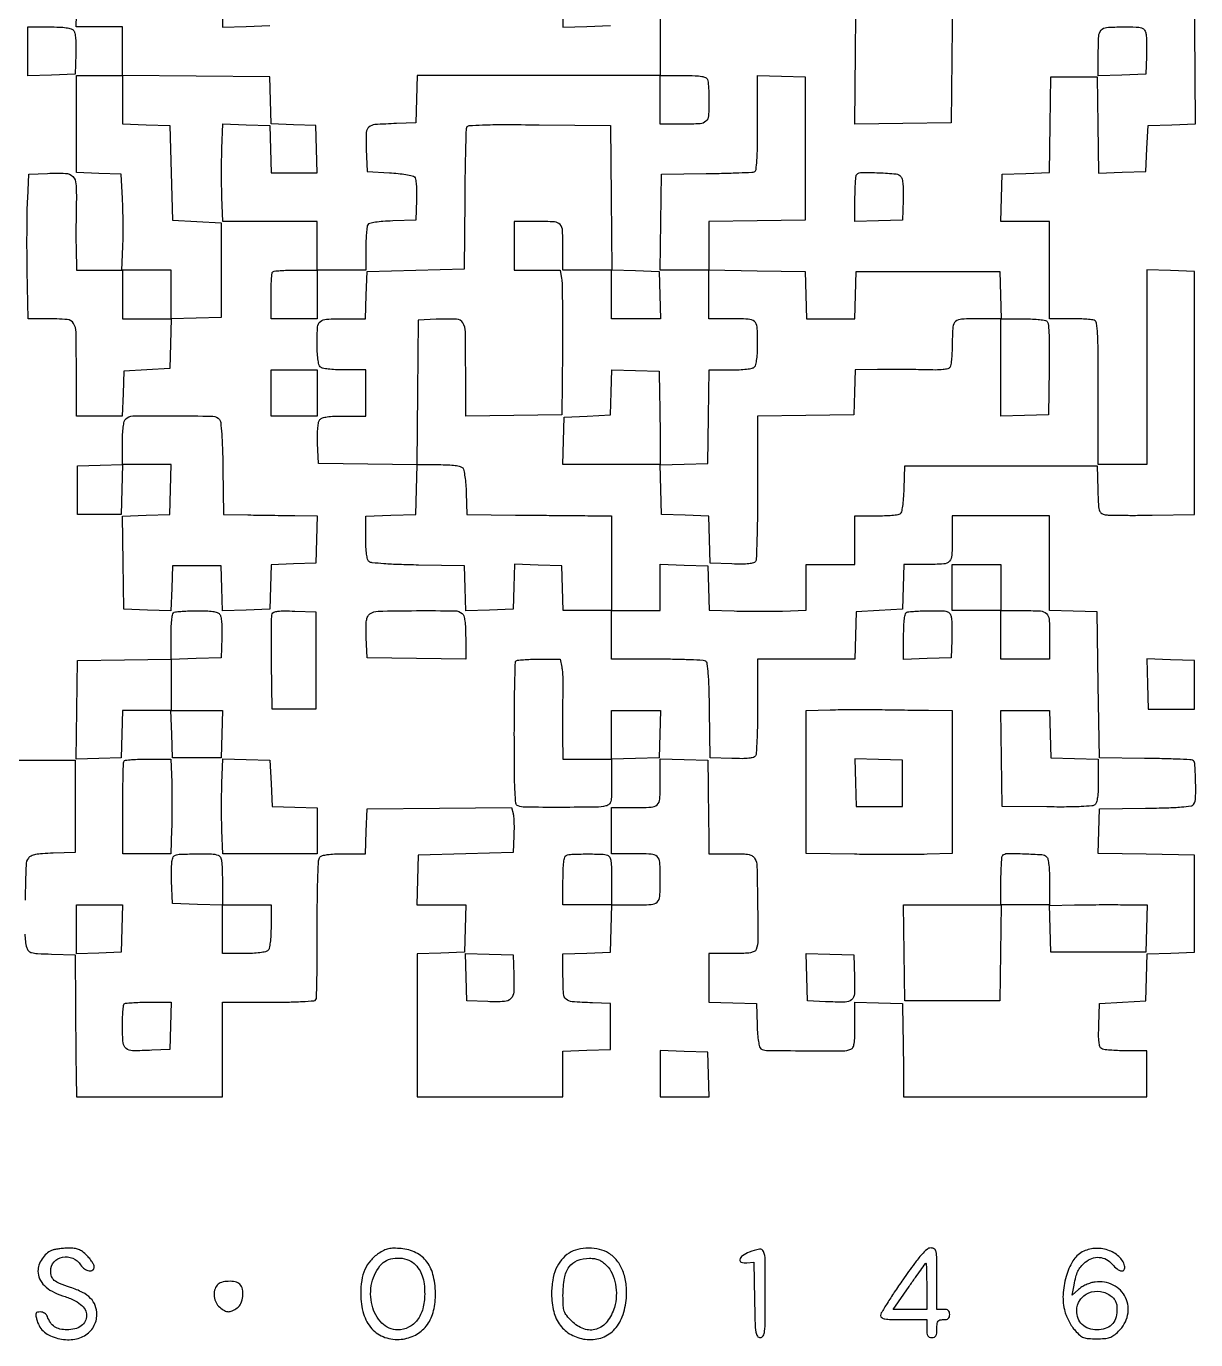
# Model space of a CAD drawing. Extents: x 156 to 936, y 95 to 969.
# Drawn here: x 479 to 936, y 95 to 608 of the extents above; entities that cross this region are included whole.
import ezdxf

# ---------------------------------------------------------------- set-up
doc = ezdxf.new("R2010")
doc.units = 0

msp = doc.modelspace()

# ---------------------------------------------------------------- linework, layer by layer
for points in [[(478.913759, 253.544859, 0.064227), (479.620844, 248.286107, 0.128699), (480.320818, 247.057677, 0.137237), (481.517376, 246.366029, 0.050018), (483.815485, 246.01544, 0.005038), (489.357189, 245.786107), (498.5, 245.5), (498.646431, 226, 0.000189), (498.710092, 217.929298, 0.000186), (498.780271, 209.804688, 0.000182), (498.847085, 202.677054, 0.000704), (498.896431, 198.25), (499, 190), (527.5, 190), (556, 190), (556, 208.5), (556, 227), (573.940983, 227, 0.004316), (581.463937, 227.064944, 0.00937), (587.2385, 227.272944, 0.004852), (591.765662, 227.565118, 0.240235), (592.510881, 228.017606, 0.133194), (592.764929, 228.872851, 0.000923), (592.934595, 236.558923, 0.003493), (593.051448, 245.384177, 0.002217), (593.070155, 255.665453, -0.002548), (593.10031, 267.818389, -0.007505), (593.289096, 276.175032, -0.00506), (593.580177, 282.270704, -0.160069), (594.122702, 283.647847, -0.150769), (595.073323, 284.26902, -0.0344), (596.975053, 284.675817, -0.025777), (599.722957, 284.924953, -0.009719), (603.583512, 285), (611.922134, 285), (612.211067, 293.75), (612.5, 302.5), (640.727049, 302.765534), (668.954098, 303.031069), (669.530455, 300.734681, -0.044025), (669.735343, 299.447996, -0.009697), (669.848381, 297.212546, -0.010015), (669.87722, 294.614255, -0.009484), (669.803406, 291.969147), (669.5, 285.5), (651, 285), (632.5, 284.5), (632.213788, 274.75), (631.927576, 265), (641.501314, 265), (651.075052, 265), (650.787526, 255.75), (650.5, 246.5), (641.25, 246.212474), (632, 245.924948), (632, 217.962474), (632, 190), (660.5, 190), (689, 190), (689, 198.962474), (689, 207.924948), (698.25, 208.212474), (707.5, 208.5), (707.5, 217.5), (707.5, 226.5), (700.5, 226.754332, -0.009054), (692.527107, 227.188689, -0.165063), (690.215838, 228.165084, -0.199365), (689.190094, 230.286679, -0.014194), (689, 236.981526), (689, 245.924948), (698.25, 246.212474), (707.5, 246.5), (707.787526, 255.75), (708.075052, 265), (715.955738, 265, 0.011418), (723.40115, 265.170041, 0.17427), (725.745614, 266.135781, 0.196125), (726.798772, 268.329153, 0.015079), (727, 275, 0.015117), (726.798229, 281.6723, 0.196524), (725.742703, 283.865438, 0.173918), (723.393226, 284.830484, 0.011337), (715.918213, 285), (708, 285), (708, 294), (708, 303), (715.918213, 303, 0.011435), (723.402343, 303.171189, 0.175657), (725.748828, 304.14535, 0.195156), (726.801097, 306.357166, 0.014649), (727, 313.144515), (727, 322.075052), (736.25, 321.787526), (745.5, 321.5), (745.643608, 312, -0.000218), (745.706331, 307.727313, -0.000136), (745.776284, 302.720312, -0.000137), (745.842549, 297.784503, -0.000248), (745.893608, 293.75), (746, 285), (754.464816, 285, -0.006724), (759.241493, 284.935765, -0.043519), (761.632503, 284.6623, -0.095437), (763.034129, 284.084258, -0.125133), (763.964816, 283.065741, -0.117741), (764.730366, 280.152753, -0.002631), (764.983068, 265.571917, -0.003189), (765.064833, 251.200791, -0.091686), (764.393011, 247.581787, -0.192406), (763.653872, 246.782907, -0.06988), (762.154102, 246.311531, -0.034532), (759.571713, 246.062976, -0.00673), (754.893011, 246), (746, 246), (746, 236.537526), (746, 227.075052), (755.25, 226.787526), (764.5, 226.5), (764.793967, 218.031844, 0.010674), (764.994333, 214.460658, 0.020911), (765.333008, 211.63313, 0.02067), (765.763838, 209.533237, 0.192561), (766.293967, 208.797157, 0.139499), (768.434927, 208.160685, 0.001585), (783.525512, 208.031149, 0.002246), (798.268347, 208.017559, 0.090959), (801.418213, 208.606989, 0.192751), (802.217512, 209.347501, 0.069706), (802.688728, 210.851928, 0.034414), (802.937123, 213.443624, 0.006687), (803, 218.144515), (803, 227.075052), (812.25, 226.787526), (821.5, 226.5), (821.699908, 217, -0.00113), (821.780155, 212.727307, -0.000705), (821.855807, 207.720313, -0.000708), (821.916436, 202.784501, -0.001286), (821.949908, 198.75), (822, 190), (869.5, 190), (917, 190), (917, 199), (917, 208), (908.75, 208.015313, -0.00917), (905.495888, 208.081041, -0.012203), (902.54359, 208.267102, -0.00954), (900.105717, 208.527533, -0.110402), (899.206902, 208.850966, -0.187221), (898.610638, 209.659703, -0.039341), (898.278749, 211.4185, -0.027159), (898.135766, 214.085459, -0.008519), (898.206902, 218.085653), (898.5, 226.5), (907.5, 227), (916.5, 227.5), (916.787036, 236.712964), (917.074071, 245.925929), (926.287036, 246.212964), (935.5, 246.5), (935.5, 265.5), (935.5, 284.5), (916.711391, 284.772207), (897.922782, 285.044415), (898.211391, 293.772207), (898.5, 302.5), (916.455762, 302.773912, 0.003691), (924.909881, 302.965306, 0.01247), (930.426015, 303.268756, 0.01141), (934.222567, 303.660091, 0.223435), (935.190449, 304.273912, 0.135245), (935.990073, 306.885596, 0.013439), (935.999161, 313.495741, 0.009451), (935.698993, 320.25129, 0.293417), (934.75, 321.541661, 0.080521), (933.794984, 321.740397, 0.001541), (928.726562, 321.950297, 0.003692), (922.796823, 322.13372, 0.00246), (916, 322.260276), (898.5, 322.5), (898, 351), (897.5, 379.5), (888.25, 379.787526), (879, 380.075052), (879, 398.537526), (879, 417), (860, 417), (841, 417), (841, 409.081787, -0.011383), (840.829699, 401.602433, -0.17474), (839.860357, 399.254392, -0.19588), (837.658416, 398.200408, -0.014894), (830.931944, 398), (822.077866, 398), (821.788933, 389.25), (821.5, 380.5), (812.5, 380), (803.5, 379.5), (803.212474, 370.25), (802.924948, 361), (783.962474, 361), (765, 361), (764.984687, 342.75, -0.004187), (764.919391, 335.662662, -0.006287), (764.732898, 329.48109, -0.002861), (764.47857, 324.236523, -0.128488), (764.149034, 323.206902, -0.187221), (763.340297, 322.610638, -0.039341), (761.5815, 322.278749, -0.027159), (758.914541, 322.135766, -0.008519), (754.914347, 322.206902), (746.5, 322.5), (746.226647, 340.955416, 0.003561), (746.035521, 349.668275, 0.012194), (745.732937, 355.324934, 0.01105), (745.342971, 359.214502, 0.224357), (744.726647, 360.190103, 0.128991), (743.746807, 360.503322, 0.002746), (738.646265, 360.744962, 0.006156), (732.640992, 360.922376, 0.00409), (725.75, 360.984687), (708, 361), (708, 370.5), (708, 380), (717.5, 380), (727, 380), (727, 389.037526), (727, 398.075052), (736.25, 397.787526), (745.5, 397.5), (745.787583, 388.842533), (746.075167, 380.185066), (755.787583, 379.842533, 0.0053), (760.177048, 379.734299, 0.003229), (765.364165, 379.694904, 0.003235), (770.507358, 379.722333, 0.005721), (774.75, 379.820969), (784, 380.141938), (784, 389.070969), (784, 398), (793.5, 398), (803, 398), (803, 407.5), (803, 417), (811.25, 417.015313, 0.008591), (814.498009, 417.077158, 0.011595), (817.431384, 417.251635, 0.008743), (819.855762, 417.495093, 0.112618), (820.707902, 417.798312, 0.195149), (821.24575, 418.552989, 0.020215), (821.673305, 420.737125, 0.020298), (822.008289, 423.707636, 0.009786), (822.207902, 427.532999), (822.5, 436.5), (860, 436.5), (897.5, 436.5), (897.787398, 427.259666, 0.004839), (898.017152, 421.627586, 0.050197), (898.36518, 419.336608, 0.142596), (899.05715, 418.167297, 0.132752), (900.287398, 417.512355, 0.050202), (901.811614, 417.320949, 0.002682), (906.696923, 417.22695, 0.004182), (912.518325, 417.194868, 0.003033), (919, 417.252689), (935.5, 417.5), (935.5, 465), (935.5, 512.5), (926.25, 512.787526), (917, 513.075052), (917, 475.037526), (917, 437), (907.5, 437), (898, 437), (898, 464.893011, 0.001482), (897.952559, 480.897163, 0.01238), (897.730382, 488.135087, 0.020733), (897.33094, 492.2442, 0.273), (896.418213, 493.393011, 0.06844), (895.400281, 493.631074, 0.007317), (892.9751, 493.821697, 0.008902), (890.066073, 493.955615, 0.00705), (886.918213, 494), (879, 494), (879, 513), (879, 532), (869.462474, 532), (859.924948, 532), (860.212474, 541.25), (860.5, 550.5), (869.728072, 550.787236), (878.956143, 551.074471), (879.228072, 569.787236), (879.5, 588.5), (888.5, 588.5), (897.5, 588.5), (897.772202, 569.712768), (898.044404, 550.925536), (907.272202, 551.212768), (916.5, 551.5), (917, 560.5), (917.5, 569.5), (926.749021, 569.787513), (935.998043, 570.075026), (935.749021, 607.787513), (935.5, 645.5)], [(726.828541, 621.946381, -0.0042), (726.95, 607.487223), (726.95, 589), (679.512526, 589), (632.075052, 589), (631.787526, 579.75), (631.5, 570.5), (624, 570.24697, 0.008062), (615.560993, 569.825952, 0.161069), (613.201617, 568.868873, 0.21244), (612.197239, 566.775657, 0.015449), (612.211486, 560.221282), (612.5, 551.5), (621.204417, 551, -0.010967), (624.618011, 550.728688, -0.015042), (627.672229, 550.325261, -0.01172), (630.163406, 549.859453, -0.145803), (630.999274, 549.405143, -0.155444), (631.441502, 548.545142, -0.019595), (631.710369, 546.44538, -0.019943), (631.842568, 543.70985, -0.011423), (631.794857, 540.405143), (631.5, 532.5), (622.532999, 532.207902, 0.009786), (618.707636, 532.008289, 0.020298), (615.737125, 531.673305, 0.020215), (613.552989, 531.24575, 0.195149), (612.798312, 530.707902, 0.112618), (612.495093, 529.855762, 0.008743), (612.251635, 527.431384, 0.011595), (612.077158, 524.498009, 0.008591), (612.015313, 521.25), (612, 513), (602.5, 513), (593, 513), (593, 522.5), (593, 532), (574.56862, 532), (556.13724, 532), (555.81862, 541.5, -0.005294), (555.719338, 545.82726, -0.003099), (555.687442, 551.010753, -0.003099), (555.719823, 556.197724, -0.005262), (555.819479, 560.536606), (556.138958, 570.073213), (565.319479, 569.786606), (574.5, 569.5), (574.787526, 560.25), (575.075052, 551), (584.075052, 551), (593.075052, 551), (592.787526, 560.25), (592.5, 569.5), (583.787018, 569.788393), (575.074036, 570.076786), (574.787018, 579.288393), (574.5, 588.5), (545.75, 588.765335), (517, 589.030671), (517, 598.515335), (517, 608), (507.962474, 608), (498.924948, 608), (499.212474, 617.25)], [(470, 321.5), (498.5, 321.5), (498.5, 303.5), (498.5, 285.5), (490, 285.221755, 0.00875), (485.721132, 285.006677, 0.032211), (483.036999, 284.649967, 0.053256), (481.29658, 284.105996, 0.129939), (480.25, 283.280626, 0.154645), (479.336267, 280.678797, 0.003225), (478.997278, 266.803307, 0.005839)]]:
    msp.add_lwpolyline(points, format="xyb")
for points in [[(841.5, 645.5), (841, 608), (840.5, 570.5), (821.734389, 570.227877), (802.968778, 569.955755), (803.234389, 598.227877), (803.5, 626.5)], [(689, 626.962474), (689, 607.924948), (698.25, 608.212474), (707.5, 608.5)], [(556, 616.943422), (556, 607.924948), (565.25, 608.212474), (574.5, 608.5)]]:
    msp.add_lwpolyline(points)
for points in [[(497.921326, 606.594796, -0.126804), (498.405224, 605.568167, -0.023545), (498.701133, 603.485252, -0.021342), (498.842502, 600.735348, -0.01153), (498.793771, 597.344796), (498.5, 589.5), (489.25, 589.212474), (480, 588.924948), (480, 598.462474), (480, 608), (488.377555, 608, -0.009406), (492.342652, 607.9254, -0.027148), (495.078343, 607.673265, -0.03848), (496.939147, 607.251072, -0.145524)], [(916.53186, 605.729083, -0.045288), (916.735265, 604.430652, -0.00895), (916.846004, 602.075142, -0.009416), (916.874264, 599.317546, -0.008627), (916.800912, 596.479083), (916.5, 589.5), (907.25, 589.212474), (898, 588.924948), (898, 596.880687, -0.01099), (898.164348, 604.357015, -0.168473), (899.102572, 606.721327, -0.200814), (901.241937, 607.788905, -0.016627), (907.587937, 608, -0.005284), (912.745992, 607.945488, -0.05694), (914.811313, 607.665187, -0.156759), (915.885308, 606.992388, -0.114058)], [(517, 579.537526), (517, 570.075052), (526.25, 569.787526), (535.5, 569.5), (536, 551), (536.5, 532.5), (546, 532), (555.5, 531.5), (555.5, 513), (555.5, 494.5), (545.78578, 494.21422), (536.071561, 493.928439), (535.78578, 484.21422), (535.5, 474.5), (526.5, 474), (517.5, 473.5), (517.211067, 464.75), (516.922134, 456), (507.961067, 456), (499, 456), (499, 474.383369, 0.004191), (498.879497, 488.760643, 0.130976), (497.915261, 492.14917, 0.244244), (495.450834, 493.673684, 0.018248), (487.310611, 493.986345), (480.121221, 494), (479.810611, 512.75, -0.003062), (479.728383, 520.625265, -0.002755), (479.738117, 528.782812, -0.002761), (479.827557, 536.09821, -0.008709), (480, 541), (480.5, 550.5), (487.734468, 550.793496, -0.021382), (494.763503, 550.777955, -0.185988), (497.574523, 549.54702, -0.184567), (498.844496, 546.742863, -0.021003), (498.973564, 539.663595, 0.002865), (498.898823, 535.520626, 0.001741), (498.855586, 530.621493, 0.001745), (498.846577, 525.761632, 0.003081), (498.877856, 521.75), (499, 513), (507.90347, 513), (516.806941, 513), (517.15347, 522.25, 0.007241), (517.250578, 526.478137, 0.004166), (517.251332, 531.573437, 0.004162), (517.166817, 536.692458, 0.006938), (517, 541), (516.5, 550.5), (507.75, 550.788933), (499, 551.077866), (499, 570.038933), (499, 589), (508, 589), (517, 589)], [(783.5, 560.5), (783.5, 532.5), (764.75, 532.227935), (746, 531.955869), (746, 522.5), (746, 513.044131), (764.75, 512.772065), (783.5, 512.5), (783.787526, 503.25), (784.075052, 494), (793.5, 494), (802.924948, 494), (803.212474, 503.25), (803.5, 512.5), (831.5, 512.5), (859.5, 512.5), (859.787526, 503.25), (860.075052, 494), (868.287526, 493.984687, -0.00908), (871.525874, 493.919837, -0.012109), (874.461762, 493.736403, -0.009416), (876.886339, 493.479785, -0.110756), (877.773792, 493.160966, -0.225497), (878.420432, 492.133477, -0.016205), (878.716418, 488.689515, -0.013907), (878.852313, 483.364497, -0.003244), (878.773792, 474.426279), (878.5, 456.5), (869.25, 456.212474), (860, 455.924948), (860, 474.962474), (860, 494), (852.081787, 494, 0.010942), (844.655429, 493.837465, 0.165682), (842.287248, 492.91308, 0.202261), (841.212312, 490.802831, 0.01753), (840.984687, 484.643011, -0.009789), (840.915617, 481.424649, -0.012833), (840.719632, 478.490698, -0.01038), (840.444512, 476.069058, -0.108124), (840.103876, 475.133834, -0.184333), (839.228852, 474.480275, -0.042456), (837.388629, 474.122389, -0.026789), (834.497514, 473.967112, -0.007081), (829.869189, 474.032231, 0.003365), (825.649622, 474.122963, 0.002086), (820.693323, 474.175486, 0.002092), (815.799499, 474.186452, 0.003773), (811.788933, 474.148396), (803.077866, 474), (802.788933, 465.25), (802.5, 456.5), (783.75, 456.227935), (765, 455.955869), (764.984687, 428.227935, -0.002762), (764.919541, 417.506688, -0.004297), (764.732898, 408.265233, -0.001368), (764.481135, 400.281274, -0.133553), (764.149034, 399.206902, -0.187221), (763.340297, 398.610638, -0.039341), (761.5815, 398.278749, -0.027159), (758.914541, 398.135766, -0.008519), (754.914347, 398.206902), (746.5, 398.5), (746.212964, 407.712964), (745.925929, 416.925929), (736.712964, 417.212964), (727.5, 417.5), (727.213788, 427.25), (726.927576, 437), (707.926262, 437), (688.924948, 437), (689.212474, 446.25), (689.5, 455.5), (698.5, 456), (707.5, 456.5), (707.789473, 465.287003), (708.078945, 474.074007), (717.289473, 473.787003), (726.5, 473.5), (726.698134, 464.5, -0.001326), (726.777844, 460.383181, -0.00076), (726.853302, 455.415539, -0.000759), (726.914006, 450.420578, -0.001263), (726.948134, 446.212474), (727, 436.924948), (736.25, 437.212474), (745.5, 437.5), (745.772559, 455.75), (746.045117, 474), (754.322559, 474, 0.011129), (757.839911, 474.078298, 0.020361), (760.698019, 474.322486, 0.021115), (762.861325, 474.68976, 0.144749), (763.8, 475.2, 0.144372), (764.309096, 476.134923, 0.021205), (764.676767, 478.283644, 0.02047), (764.921443, 481.117343, 0.0113), (765, 484.593011, 0.017303), (764.785347, 490.793979, 0.202126), (763.715689, 492.909788, 0.166521), (761.351581, 493.837152, 0.010953), (753.918213, 494), (746, 494), (746, 503.5), (746, 513), (736.477935, 513), (726.955869, 513), (727.227935, 531.75), (727.5, 550.5), (744.934944, 550.713981, 0.002611), (751.711391, 550.832549, 0.003897), (757.634672, 551.013341, 0.001701), (762.686298, 551.224165, 0.080497), (763.684944, 551.432596, 0.273462), (764.374316, 552.30181, 0.016954), (764.725501, 555.707891, 0.014207), (764.943474, 561.096834, 0.003004), (765, 570.506141), (765, 589.075052), (774.25, 588.787526), (783.5, 588.5)], [(745.393011, 587.418213, -0.063253), (745.629829, 586.450783, -0.009306), (745.821697, 584.43975, -0.010378), (745.955516, 582.041973, -0.008749), (746, 579.5, -0.015844), (745.802358, 573.264457, -0.190499), (744.797846, 571.129957, -0.177094), (742.570835, 570.178146, -0.013336), (735.893011, 570), (727, 570), (727, 579.5), (727, 589), (735.893011, 589, -0.00673), (740.571713, 588.937024, -0.034532), (743.154102, 588.688469, -0.06988), (744.653872, 588.217093, -0.192406)], [(707.76551, 541.287321), (708.03102, 513.074641), (717.26551, 512.787321), (726.5, 512.5), (726.787526, 503.25), (727.075052, 494), (717.537526, 494), (708, 494), (708, 503.5), (708, 513), (698.5, 513), (689, 513), (689, 520.918213, 0.01141), (688.829247, 528.400012, 0.175208), (687.85745, 530.747254, 0.195511), (685.650479, 531.800362, 0.014768), (678.893011, 532), (670, 532), (670, 522.5), (670, 513), (678.954687, 513), (687.909374, 513), (688.447026, 509.75, -0.036569), (688.651303, 507.507444, -0.00182), (688.755555, 500.110937, -0.002926), (688.796036, 491.31342, -0.002111), (688.742339, 481.5), (688.5, 456.5), (669.75, 456.227935), (651, 455.955869), (651, 474.458883, 0.00423), (650.877561, 488.931965, 0.130811), (649.902548, 492.360545, 0.25458), (647.427748, 493.827304, 0.019887), (639.479083, 493.800912), (632.5, 493.5), (632.234427, 465.25), (631.968853, 437), (640.361982, 437, -0.009885), (644.163753, 436.924829, -0.024215), (646.949644, 436.67915, -0.030241), (648.912573, 436.287693, -0.156449), (649.833879, 435.700164, -0.126595), (650.271826, 434.772011, -0.012295), (650.682026, 432.299919, -0.014976), (651.015093, 429.281363, -0.011302), (651.206324, 425.950164), (651.5, 417.5), (670.5, 417.315667, 0.000111), (678.452664, 417.240279, 0.000102), (686.635938, 417.166192, 0.000102), (693.936739, 417.103069, 0.000336), (698.75, 417.065667), (708, 417), (708, 398.5), (708, 380), (698.538933, 380), (689.077866, 380), (688.788933, 388.75), (688.5, 397.5), (679.289473, 397.787003), (670.078945, 398.074007), (669.789473, 389.287003), (669.5, 380.5), (660.289473, 380.212997), (651.078945, 379.925993), (650.789473, 388.712997), (650.5, 397.5), (632.573796, 397.773792, -0.004527), (624.981462, 397.958517, -0.009449), (619.0752, 398.267561, -0.006421), (614.509893, 398.652029, -0.150078), (613.323796, 399.146237, -0.153706), (612.721171, 400.080139, -0.032186), (612.322604, 402.009904, -0.024983), (612.0752, 404.770856, -0.009854), (612, 408.586233), (612, 416.927576), (621.75, 417.213788), (631.5, 417.5), (631.78595, 427.228281), (632.0719, 436.956563), (612.78595, 437.228281), (593.5, 437.5), (593.206229, 445.344796, -0.01153), (593.157498, 448.735348, -0.021342), (593.298867, 451.485252, -0.023545), (593.594776, 453.568167, -0.126804), (594.078674, 454.594796, -0.145524), (595.060853, 455.251072, -0.03848), (596.921657, 455.673265, -0.027148), (599.657348, 455.9254, -0.009406), (603.622445, 456), (612, 456), (612, 465), (612, 474), (603.7, 474, -0.011084), (600.171507, 474.07823, -0.020332), (597.306878, 474.322289, -0.021091), (595.139671, 474.689458, -0.144849), (594.2, 475.2, -0.144372), (593.690904, 476.134923, -0.021205), (593.323233, 478.283644, -0.02047), (593.078557, 481.117343, -0.0113), (593, 484.593011, -0.017259), (593.214067, 490.79264, -0.201735), (594.281351, 492.908605, -0.166872), (596.64033, 493.836655, -0.01103), (604.044262, 494), (611.924948, 494), (612.212474, 503.25), (612.5, 512.5), (631.5, 513), (650.5, 513.5), (650.75383, 540.5, -0.001588), (650.885145, 550.940284, -0.00247), (651.071416, 559.940597, -0.000715), (651.283144, 567.762385, -0.08209), (651.478533, 568.765863, -0.294976), (652.390404, 569.446204, -0.007981), (657.607275, 569.714331, -0.009343), (665.582898, 569.84756, -0.001897), (679.724702, 569.765863), (707.5, 569.5)], [(820.921326, 549.594796, -0.126804), (821.405224, 548.568167, -0.023545), (821.701133, 546.485252, -0.021342), (821.842502, 543.735348, -0.01153), (821.793771, 540.344796), (821.5, 532.5), (812.25, 532.212474), (803, 531.924948), (803, 540.795808, -0.007009), (803.048332, 544.243385, -0.010438), (803.195833, 547.256685, -0.00583), (803.400781, 549.767459, -0.174822), (803.666667, 550.333333, -0.1982), (805.641278, 551.154415, -0.011379), (812.346099, 551.02018, -0.011327), (819.040061, 550.581573, -0.200106)], [(593, 503.5), (593, 494), (584, 494), (575, 494), (575, 502.833333, -0.007039), (575.048334, 506.266524, -0.010477), (575.195833, 509.267708, -0.005871), (575.400808, 511.76784, -0.174709), (575.666667, 512.333333, -0.173108), (576.226806, 512.598804, -0.006456), (578.585417, 512.804167, -0.011027), (581.425165, 512.951643, -0.007459), (584.666667, 513), (593, 513)], [(554.853763, 454.676204, -0.150078), (555.347971, 453.490107, -0.006421), (555.732439, 448.9248, -0.009449), (556.041483, 443.018538, -0.004527), (556.226208, 435.426204), (556.5, 417.5), (566, 417.356392, 0.000223), (570.275305, 417.29367, 0.000139), (575.290711, 417.223716, 0.000139), (580.238483, 417.157453, 0.000252), (584.287526, 417.106392), (593.075052, 417), (592.787526, 407.75), (592.5, 398.5), (583.788373, 398.211627), (575.076746, 397.923254), (574.788373, 389.211627), (574.5, 380.5), (565.289473, 380.212997), (556.078945, 379.925993), (555.789473, 388.712997), (555.5, 397.5), (546, 397.5), (536.5, 397.5), (536.210527, 388.712997), (535.921055, 379.925993), (526.710527, 380.212997), (517.5, 380.5), (517.26716, 398.712701), (517.034321, 416.925403), (526.26716, 417.212701), (535.5, 417.5), (535.786212, 427.25), (536.072424, 437), (526.572424, 437), (517.072424, 437), (516.786212, 427.25), (516.5, 417.5), (508, 417.5), (499.5, 417.5), (499.5, 427), (499.5, 436.5), (508.25, 436.788933), (517, 437.077866), (517, 445.338933, -0.011162), (517.078348, 448.8482, -0.020382), (517.32263, 451.701574, -0.021133), (517.68998, 453.86205, -0.144676), (518.2, 454.8, -0.195448), (521.064301, 456.008878, -0.004179), (536.63773, 456.086458, -0.003898), (552.286599, 455.911605, -0.21814)], [(860, 389), (860, 380), (867.918213, 380, -0.01141), (875.400012, 379.829247, -0.175208), (877.747254, 378.85745, -0.195511), (878.800362, 376.650479, -0.014768), (879, 369.893011), (879, 361), (869.5, 361), (860, 361), (860, 370.5), (860, 380), (850.5, 380), (841, 380), (841, 389), (841, 398), (850.5, 398), (860, 398)], [(554.921326, 378.594796, -0.126804), (555.405224, 377.568167, -0.023545), (555.701133, 375.485252, -0.021342), (555.842502, 372.735348, -0.01153), (555.793771, 369.344796), (555.5, 361.5), (545.75, 361.213788), (536, 360.927576), (536, 350.963788), (536, 341), (546.037526, 341), (556.075052, 341), (555.787526, 331.75), (555.5, 322.5), (546, 322.5), (536.5, 322.5), (536.212474, 331.75), (535.924948, 341), (526.5, 341), (517.075052, 341), (516.787526, 331.75), (516.5, 322.5), (507.72827, 322.21075), (498.95654, 321.9215), (499.22827, 341.21075), (499.5, 360.5), (517.75, 360.772559), (536, 361.045117), (536, 369.939225, -0.008295), (536.067921, 374.032897, -0.024766), (536.299313, 376.82441, -0.032111), (536.668563, 378.68004, -0.235897), (537.25, 379.337719, -0.073724), (538.090218, 379.540084, -0.005888), (540.373407, 379.717133, -0.007865), (543.114991, 379.854007, -0.005951), (546.127555, 379.921053, -0.010596), (549.725297, 379.882044, -0.029422), (552.242925, 379.652655, -0.041896), (553.970688, 379.241852, -0.141151)], [(592.5, 360.5), (592.5, 341.5), (584, 341.5), (575.5, 341.5), (575.226045, 359.466382, -0.002742), (575.157881, 366.447246, -0.004106), (575.181844, 372.544156, -0.001761), (575.263366, 377.748422, -0.087024), (575.460277, 378.757079, -0.226153), (576.117191, 379.3809, -0.049409), (577.68294, 379.724466, -0.030143), (580.201752, 379.868184, -0.007971), (584.234232, 379.790697), (592.5, 379.5)], [(649.69333, 378.83955, -0.155782), (650.285448, 377.913714, -0.030758), (650.678829, 375.957201, -0.024396), (650.924888, 373.172668, -0.009839), (651, 369.355962), (651, 360.956814), (631.75, 361.228407), (612.5, 361.5), (612.203802, 369.479635, -0.007984), (612.113724, 373.741198, -0.038496), (612.287511, 376.157852, -0.073173), (612.74738, 377.672169, -0.125276), (613.583149, 378.684459, -0.153779), (616.785708, 379.767851, -0.004186), (631.743949, 379.957326, -0.00387), (646.790785, 379.905494, -0.172053)], [(840.53186, 377.729083, -0.045288), (840.735265, 376.430652, -0.00895), (840.846004, 374.075142, -0.009416), (840.874264, 371.317546, -0.008627), (840.800912, 368.479083), (840.5, 361.5), (831.25, 361.212474), (822, 360.924948), (822, 369.879141, -0.008218), (822.067796, 374.003783, -0.024636), (822.298982, 376.81226, -0.03192), (822.667953, 378.678292, -0.236317), (823.25, 379.337719, -0.074014), (824.092527, 379.540125, -0.005787), (826.403778, 379.717133, -0.007788), (829.178766, 379.854012, -0.005875), (832.230948, 379.921053, -0.005916), (836.965769, 379.913377, -0.061256), (838.894657, 379.649787, -0.161436), (839.909883, 378.987135, -0.107031)], [(688.523235, 357.894212, -0.034467), (688.769535, 356.234181, -0.009539), (688.925831, 353.602138, -0.009585), (688.988928, 350.607192, -0.009901), (688.935867, 347.644212, 0.005327), (688.844043, 344.250838, 0.002534), (688.794528, 339.881425, 0.002511), (688.788858, 335.313146, 0.003563), (688.833177, 331.25), (689, 322), (698.5, 322), (708, 322), (708, 331.5), (708, 341), (717.537526, 341), (727.075052, 341), (726.787526, 331.75), (726.5, 322.5), (717.25, 322.212474), (708, 321.924948), (708, 313.070882, -0.004825), (707.947129, 307.5919, -0.053956), (707.671025, 305.431402, -0.154817), (707.002858, 304.322049, -0.121342), (705.75, 303.66982, -0.057138), (701.922791, 303.191512, -0.002403), (688.197078, 303.117769, -0.001669), (674.087608, 303.156883, -0.090319), (671.468631, 303.650411, -0.279854), (670.635764, 304.726563, -0.015258), (670.268324, 309.176706, -0.011335), (670.04989, 316.655809, -0.001632), (670, 331.940322, -0.00225), (670.04805, 342.617631, -0.003619), (670.195833, 351.717886, -0.000743), (670.395168, 359.701637, -0.192047), (670.666667, 360.333333, -0.172835), (671.225905, 360.598739, -0.006556), (673.562077, 360.804167, -0.011119), (676.376171, 360.951639, -0.00753), (679.587211, 361), (687.841089, 361)], [(831.75, 341.063793), (841, 341), (841, 313.036212), (841, 285.072424), (831.25, 284.786212, -0.005573), (826.247186, 284.695144, -0.001813), (818.85625, 284.669796, -0.001807), (810.643566, 284.70109, -0.002035), (802.75, 284.791817), (784, 285.083634), (784, 313.004291), (784, 340.924948), (793.25, 341.212474, -0.004156), (797.51219, 341.309506, -0.002297), (802.720312, 341.360841, -0.002289), (807.999661, 341.364454, -0.003681), (812.5, 341.313793, 0.000868), (817.000323, 341.237811, 0.00054), (822.279688, 341.163546, 0.000542), (827.487862, 341.101549, 0.000981)], [(879.212474, 331.75), (879.5, 322.5), (888.75, 322.212474), (898, 321.924948), (898, 313.584919, -0.009932), (897.924713, 309.795026, -0.024571), (897.678192, 307.028013, -0.031047), (897.283844, 305.083284, -0.155212), (896.690913, 304.158444, -0.154677), (895.484768, 303.668561, -0.008096), (891.266298, 303.403766, -0.010385), (885.601155, 303.257989, -0.004306), (877.940913, 303.285999), (860.5, 303.5), (860.227935, 322.25), (859.955869, 341), (869.440409, 341), (878.924948, 341)], [(536.212474, 313.02093, -0.005395), (536.300014, 308.896222, -0.003028), (536.321945, 303.882689, -0.00302), (536.282835, 298.817693, -0.004923), (536.18138, 294.52093), (535.86276, 285), (526.475457, 285), (517.088155, 285), (517.105402, 302.694716, -0.002624), (517.147971, 309.535152, -0.004089), (517.26378, 315.428162, -0.001265), (517.418601, 320.526559, -0.130912), (517.620341, 321.194716, -0.22942), (518.125325, 321.515685, -0.007426), (520.587227, 321.763448, -0.012912), (523.573315, 321.941711, -0.008451), (527.021491, 322), (535.924948, 322)], [(575, 312.5), (575.5, 303.5), (584.25, 303.211067), (593, 302.922134), (593, 293.961067), (593, 285), (574.570969, 285), (556.141938, 285), (555.820969, 294.044489, -0.005651), (555.720686, 298.192564, -0.003197), (555.688132, 303.220469, -0.003191), (555.720083, 308.290899, -0.00524), (555.819479, 312.581096), (556.138958, 322.073213), (565.319479, 321.786606), (574.5, 321.5)], [(554.418213, 284.393011, -0.196891), (555.222504, 283.635863, -0.067576), (555.691745, 282.073821, -0.033028), (555.938279, 279.367534, -0.006203), (556, 274.393011), (556, 265), (565.5, 265), (575, 265), (575, 256.7, -0.011084), (574.92177, 253.171507, -0.020332), (574.677711, 250.306878, -0.021091), (574.310542, 248.139671, -0.144849), (573.8, 247.2, -0.144849), (572.860329, 246.689458, -0.021091), (570.693122, 246.322289, -0.020332), (567.828493, 246.07823, -0.011084), (564.3, 246), (556, 246), (556, 255.463788), (556, 264.927576), (546.25, 265.213788), (536.5, 265.5), (536.208654, 274.41543, -0.007874), (536.136581, 278.674656, -0.025891), (536.278743, 281.481964, -0.03736), (536.608404, 283.324421, -0.190691), (537.208654, 284.150117, -0.130671), (539.193627, 284.776073, -0.007874), (545.499165, 284.964414, -0.009861), (551.713972, 284.929564, -0.085477)], [(706.418213, 284.393011, -0.196891), (707.222504, 283.635863, -0.067576), (707.691745, 282.073821, -0.033028), (707.938279, 279.367534, -0.006203), (708, 274.393011), (708, 265), (698.5, 265), (689, 265), (689, 274.416667, -0.007664), (689.066885, 278.779825, -0.023674), (689.296577, 281.718794, -0.030487), (689.663429, 283.66522, -0.23943), (690.25, 284.337719, -0.087965), (692.448695, 284.801874, -0.007288), (698.311475, 284.907393, -0.007415), (704.167873, 284.84057, -0.085248)], [(877.8, 283.8, -0.147338), (878.317875, 282.835658, -0.020443), (878.682429, 280.567661, -0.019592), (878.923428, 277.535547, -0.010034), (879, 273.720433), (879, 264.840866), (888.75, 265.011535, -0.002071), (893.156524, 265.070418, -0.00126), (898.364148, 265.10531, -0.001263), (903.527858, 265.11385, -0.002234), (907.787526, 265.091103), (917.075052, 265), (916.787526, 255.75), (916.5, 246.5), (898, 246.5), (879.5, 246.5), (879.212474, 255.75), (878.924948, 265), (869.484539, 265), (860.044131, 265), (859.772065, 246.25), (859.5, 227.5), (841, 227.5), (822.5, 227.5), (822.227935, 246.25), (821.955869, 265), (840.977935, 265), (860, 265), (860, 274.333333, -0.006664), (860.048313, 277.958217, -0.009979), (860.195833, 281.120833, -0.00536), (860.400449, 283.76298, -0.176136), (860.666667, 284.333333, -0.197627), (862.45253, 285.078242, -0.009016), (869.204595, 284.989878, -0.00945), (875.92503, 284.653458, -0.181061)], [(669.793771, 237.655204, -0.019645), (669.781389, 230.978805, -0.185166), (668.666193, 228.394058, -0.189669), (666.123234, 227.251102, -0.020771), (659.596055, 227.212045), (651.5, 227.5), (651.211971, 236.788029), (650.923942, 246.076058), (660.211971, 245.788029), (669.5, 245.5)], [(802.788514, 236.778718, -0.017872), (802.770984, 230.215167, -0.210428), (801.678754, 227.972515, -0.176334), (799.182645, 227.050889, -0.011928), (791.479083, 227.199088), (784.5, 227.5), (784.211971, 236.788029), (783.923942, 246.076058), (793.211971, 245.788029), (802.5, 245.5)], [(535.787526, 217.75), (535.5, 208.5), (528.520917, 208.199088, -0.011995), (520.94395, 208.054345, -0.168181), (518.410973, 208.945031, -0.208097), (517.244881, 211.136062, -0.019689), (517, 217.352385, -0.007476), (517.048358, 220.586583, -0.011049), (517.195833, 223.42018, -0.00648), (517.401212, 225.773409, -0.173043), (517.666667, 226.333333, -0.174822), (518.232541, 226.599219, -0.00583), (520.743315, 226.804167, -0.010438), (523.756615, 226.951668, -0.007009), (527.204192, 227), (536.075052, 227)], [(489.356999, 130.008419, 0.087381), (487.329625, 128.743334, 0.063599), (485.590588, 126.7265, 0.063181), (484.403738, 124.321006, 0.083229), (484, 121.912352, 0.108294), (484.648439, 118.953577, 0.08862), (486.503266, 116.289931, 0.073594), (489.516332, 114.052079, 0.046668), (493.554338, 112.351349, -0.029786), (497.757374, 110.745678, -0.06552), (500.674734, 108.935592, -0.091904), (502.395234, 106.898435, -0.130237), (503, 104.616032, -0.120253), (502.444706, 102.340573, -0.115585), (500.898736, 100.537809, -0.096516), (498.451947, 99.387858, -0.061806), (495.326247, 99, -0.057043), (492.596579, 99.312436, -0.093764), (490.475818, 100.246588, -0.095746), (488.872204, 101.874118, -0.06165), (487.683384, 104.25, 0.097807), (487.286186, 104.918994, 0.068856), (486.616511, 105.485938, 0.066183), (485.787355, 105.869065, 0.07531), (484.922977, 106, 0.049049), (483.798673, 105.889443, 0.225863), (483.287884, 105.508892, 0.160998), (483.163587, 104.77134, 0.023073), (483.469503, 103.25, 0.060508), (484.467195, 100.642534, 0.078416), (485.999741, 98.596242, 0.073687), (488.169099, 97.03321, 0.046571), (491.066341, 95.861978, 0.088076), (496.989932, 95.17536, 0.11564), (502.189532, 96.730156, 0.13136), (505.710568, 100.227635, 0.132653), (507, 105.002294, 0.089364), (506.372734, 108.483863, 0.10476), (504.578762, 111.312071, 0.082965), (501.415537, 113.624332, 0.037623), (496.657567, 115.582652, -0.014874), (492.414149, 117.10757, -0.082776), (490.345418, 118.347377, -0.141487), (489.341864, 119.863856, -0.076019), (489, 122.099392, -0.180728), (490.282922, 125.532788, -0.167255), (493.548383, 127.420561, -0.150774), (497.557787, 126.991638, -0.147273), (500.672432, 124.37718, 0.09153), (502.168063, 122.811725, 0.119706), (503.994514, 122.066554, 0.194625), (505.395249, 122.402438, 0.242334), (506, 123.576923, 0.115959), (505.812648, 124.373898, 0.028583), (505.141346, 125.549279, 0.027718), (504.195777, 126.842082, 0.024625), (503.076923, 128.076923, 0.032869), (501.388151, 129.557145, 0.069679), (499.877367, 130.411834, 0.067871), (498.164235, 130.831376, 0.02983), (495.826923, 130.936614, 0.016856), (494.013145, 130.848838, 0.015108), (492.141527, 130.63781, 0.015338), (490.47303, 130.345961, 0.044961)], [(617, 128.819139, 0.065333), (613.817947, 126.008247, 0.075423), (611.648635, 122.595417, 0.066547), (610.41285, 118.341935, 0.038054), (610.018004, 113, 0.071036), (611.138175, 105.281659, 0.11177), (614.385916, 99.455999, 0.127286), (619.468062, 96.079696, 0.109106), (625.864236, 95.335487, 0.094771), (631.358781, 96.978115, 0.106859), (635.593878, 100.49052, 0.097505), (638.261021, 105.726825, 0.067031), (639.212208, 112.340245, 0.05692), (638.417827, 119.897386, 0.103374), (635.870037, 125.534833, 0.120296), (631.600962, 129.136995, 0.095624), (625.772127, 130.754965, 0.020426), (622.890322, 130.868131, 0.053952), (620.840848, 130.643024, 0.061195), (619.039681, 130.007026, 0.032859)], [(691.346265, 128.945902, 0.078777), (688.385901, 126.312599, 0.070771), (686.254774, 122.799437, 0.061161), (684.971487, 118.3666, 0.038777), (684.529855, 113, 0.06398), (685.37587, 106.167401, 0.097556), (687.94308, 100.790922, 0.107654), (692.133425, 97.142754, 0.092393), (697.697332, 95.313771, 0.107689), (703.752395, 95.806635, 0.123262), (708.720035, 98.79152, 0.107973), (712.143729, 104.140723, 0.06864), (713.743236, 111.390037, 0.049773), (713.634309, 117.014103, 0.064197), (712.372019, 122.019211, 0.071814), (710.049261, 126.088732, 0.090561), (706.818029, 128.96959, 0.077542), (703.225137, 130.457952, 0.059944), (699.010701, 130.958487, 0.060382), (694.832169, 130.445533, 0.081933)], [(761.75, 129.341518, 0.048126), (759.079755, 127.919432, 0.189123), (758.028705, 126.420165, 0.401022), (758.618126, 125.402979, 0.097087), (760.75, 125.212151), (763.5, 125.5), (763.776733, 110.75, 0.0024), (763.992927, 101.574821, 0.030764), (764.301193, 98.153789, 0.112477), (764.919648, 96.584403, 0.247739), (766.026733, 96, 0.272164), (767.141224, 96.655181, 0.099224), (767.72181, 98.467135, 0.026224), (767.958945, 102.424625, 0.001853), (768, 113.5, 0.002866), (767.925408, 126.514157, 0.091333), (767.31474, 129.628539, 0.3606), (765.689381, 130.522478, 0.051007)], [(821.691736, 118.576322, 0.005552), (818.36131, 113.701561, 0.008164), (815.553198, 109.339055, 0.00441), (813.286247, 105.61472, 0.135307), (813, 104.576322, 0.256974), (813.443077, 103.771147, 0.098134), (814.677373, 103.293787, 0.037713), (817.1025, 103.055365, 0.005652), (822, 103), (831, 103), (831, 99.5, 0.022514), (831.082184, 97.67572, 0.10769), (831.392857, 96.6875, 0.177212), (831.997538, 96.177287, 0.087745), (833, 96, 0.087745), (834.002462, 96.177287, 0.177212), (834.607143, 96.6875, 0.10769), (834.917816, 97.67572, 0.022514), (835, 99.5, -0.021436), (835.084309, 101.465575, -0.13443), (835.428571, 102.4, -0.189121), (836.13778, 102.861332, -0.050766), (837.5, 103, 0.044917), (838.682766, 103.106468, 0.124434), (839.4375, 103.45, 0.149477), (839.857434, 104.064742, 0.07578), (840, 105, 0.07578), (839.857434, 105.935258, 0.149477), (839.4375, 106.55, 0.124434), (838.682766, 106.893532, 0.044917), (837.5, 107), (835, 107), (835, 119, 0.002591), (834.959103, 126.89211, 0.044948), (834.701911, 129.450322, 0.186783), (834.005231, 130.563162, 0.161928), (832.691736, 131, 0.17371), (831.132247, 130.441346, 0.039553), (829.079956, 128.463063, 0.023417), (826.231594, 124.925349, 0.005145)], [(891.755501, 129.430907, 0.135153), (888.084589, 125.901278, 0.062966), (885.427521, 119.797457, 0.059559), (884.241769, 112.712654, 0.077627), (884.950058, 106.18547, 0.03547), (885.597569, 104.319101, 0.022073), (886.603653, 102.230979, 0.022112), (887.784487, 100.249156, 0.036928), (888.967061, 98.710835, 0.030826), (890.767689, 96.929718, 0.088386), (892.269267, 96.025531, 0.074151), (894.139544, 95.611894, 0.017409), (897.352308, 95.5, 0.018722), (900.452394, 95.61612, 0.063601), (902.430015, 96.020938, 0.075268), (904.061611, 96.868694, 0.033647), (905.921885, 98.425161, 0.148702), (909.454441, 104.717278, 0.166797), (908.66562, 111.593391, 0.167524), (903.827597, 116.515962, 0.149966), (896.73896, 117.691813, 0.041896), (895.049854, 117.31928, 0.02949), (893.22801, 116.633989, 0.029901), (891.551052, 115.764085, 0.053627), (890.3133, 114.831973), (887.823186, 112.5), (888.543218, 116.5, -0.018316), (889.243446, 119.710714, -0.051164), (890.040557, 121.870273, -0.060453), (891.174683, 123.61425, -0.034483), (892.920281, 125.427855, -0.100764), (895.465322, 126.935195, -0.101859), (898.387052, 127.319685, -0.102751), (901.202716, 126.519305, -0.104357), (903.448803, 124.666667, 0.055726), (905.333457, 122.778525, 0.135941), (907.124697, 122.011129, 0.322595), (908.139161, 122.55168, 0.180133), (908.286649, 124.011853, 0.148843), (906.023553, 127.692353, 0.102157), (901.742059, 130.145918, 0.095113), (896.551969, 130.809228, 0.10907)], [(630.872699, 124.903972, -0.057823), (632.798365, 122.641975, -0.064828), (634.067896, 120.081286, -0.05492), (634.774133, 116.938701, -0.027839), (635, 112.88524, -0.065051), (634.266123, 107.268299, -0.097209), (632.102802, 102.831266, -0.114025), (628.728571, 100.010635, -0.117841), (624.5, 99, -0.203894), (618.269105, 101.651104, -0.132721), (614.449016, 108.604896, -0.114691), (614.360549, 117.396211, -0.134409), (618.240926, 124.75, -0.12214), (620.864919, 126.450334, -0.080095), (624.431191, 127.069995, -0.079001), (628.061924, 126.538014, -0.112183)], [(705.99127, 124.162576, -0.089171), (708.181614, 121.012107, -0.061325), (709.499899, 116.856074, -0.058085), (709.816311, 112.252431, -0.060995), (709.051712, 107.778262, -0.090053), (706.240207, 102.253264, -0.153194), (702.047815, 99.2828, -0.166365), (697.17137, 99.367182, -0.110037), (692.4, 102.4, -0.026917), (690.436967, 104.586585, -0.088108), (689.505652, 106.283293, -0.069198), (689.10075, 108.410936, -0.012471), (689, 112.44966, -0.041543), (689.56102, 119.190249, -0.113519), (691.377507, 123.582478, -0.147443), (694.583595, 126.069718, -0.090012), (699.326923, 126.969591, -0.038421), (701.317532, 126.832303, -0.06333), (702.939776, 126.379567, -0.061867), (704.422806, 125.526058, -0.034914)], [(831, 116), (831, 107), (824.463495, 107), (817.926991, 107), (824.163837, 116, -0.002106), (826.576574, 119.450533, -0.00343), (828.656635, 122.35625, -0.000576), (830.511533, 124.90405, -0.239515), (830.700342, 125, -0.403235), (830.822369, 124.88248, -0.001086), (830.911975, 122.35625, -0.005201), (830.978464, 119.451022, -0.00312)], [(553.997445, 116.496921, 0.113423), (552.977543, 114.473316, 0.088796), (552.820218, 112.012155, 0.087781), (553.528741, 109.623958, 0.107061), (554.985784, 107.810428, 0.039736), (556.861949, 106.523489, 0.12171), (558.33353, 106.101015, 0.122353), (559.827877, 106.413522, 0.040362), (561.777494, 107.556704, 0.135619), (563.252038, 109.342614, 0.077762), (563.989893, 112.057357, 0.078624), (563.859974, 114.834281, 0.146465), (562.8, 116.8, 0.147904), (561.061377, 117.731204, 0.05818), (558.325137, 117.955561, 0.05826), (555.623096, 117.544961, 0.153918)], [(903.091015, 112.127384, -0.053939), (904.188589, 111.023132, -0.076802), (904.876259, 109.825678, -0.067269), (905.225568, 108.357986, -0.031924), (905.294665, 106.411791, -0.082265), (904.690601, 103.312628, -0.113968), (903.136007, 100.958423, -0.112357), (900.687307, 99.502393, -0.078328), (897.5, 99, -0.080091), (894.260398, 99.522274, -0.110383), (891.739939, 101.031588, -0.113972), (890.155009, 103.427634, -0.089598), (889.6, 106.5, -0.150563), (890.884868, 110.670149, -0.145477), (894.308595, 113.462113, -0.138306), (898.846468, 114.010716, -0.132289)]]:
    msp.add_lwpolyline(points, format="xyb", close=True)
for points in [[(517, 503.5), (517, 494), (526.5, 494), (536, 494), (536, 503.5), (536, 513), (526.5, 513), (517, 513)], [(593, 465), (593, 456), (584, 456), (575, 456), (575, 465), (575, 474), (584, 474), (593, 474)], [(917.21333, 351.288011), (917.5, 341.5), (926.5, 341.5), (935.5, 341.5), (935.5, 351), (935.5, 360.5), (926.21333, 360.788011), (916.926659, 361.076022)], [(803.211971, 312.788029), (803.5, 303.5), (812.5, 303.5), (821.5, 303.5), (821.5, 312.5), (821.5, 321.5), (812.211971, 321.788029), (802.923942, 322.076058)], [(516.787526, 255.75), (516.5, 246.5), (507.75, 246.211067), (499, 245.922134), (499, 255.461067), (499, 265), (508.037526, 265), (517.075052, 265)], [(727, 199.037526), (727, 190), (736.538933, 190), (746.077866, 190), (745.788933, 198.75), (745.5, 207.5), (736.25, 207.787526), (727, 208.075052)]]:
    msp.add_lwpolyline(points, close=True)

doc.saveas('drawing.dxf')
